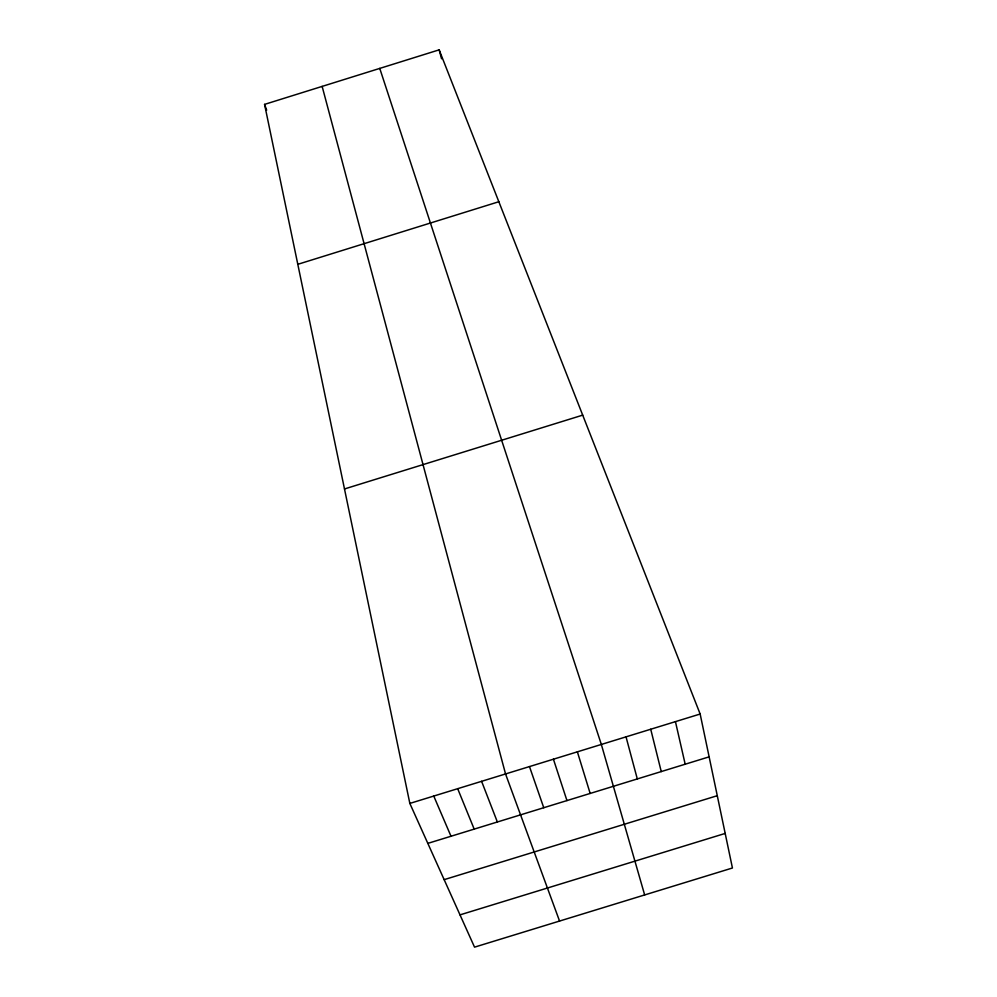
<?xml version="1.0" encoding="UTF-8"?>
<svg xmlns="http://www.w3.org/2000/svg" width="997" height="997" viewBox="0 0 997 997"><rect width="100%" height="100%" fill="white"/><g stroke="black" fill="none" stroke-linecap="round" stroke-linejoin="round"><path stroke-width="1.5" d="M264.566 104.386L439.154 49.85L700.156 714.026L732.434 868.001L474.535 947.15L409.842 803.42L264.566 104.386L266.673 110.169M297.804 264.317L498.836 201.73M344.488 488.954L582.697 415.138M409.842 803.42L700.156 714.026M427.838 843.375L709.129 756.848M444.151 879.653L717.279 795.693M460.003 914.872L725.193 833.43M433.757 796.055L451.005 836.259M457.673 788.689L474.186 829.118M481.601 781.324L497.366 821.989M559.554 921.054L505.541 773.959L322.143 86.403M529.482 766.581L543.751 807.72M379.757 68.407L601.341 744.46L644.66 894.932M553.422 759.203L566.957 800.579M577.375 751.838L590.162 793.438M626.029 736.858L637.307 778.944M439.154 49.85L441.559 58.786M650.729 729.243L661.248 771.578M675.443 721.641L685.188 764.213"/></g></svg>
